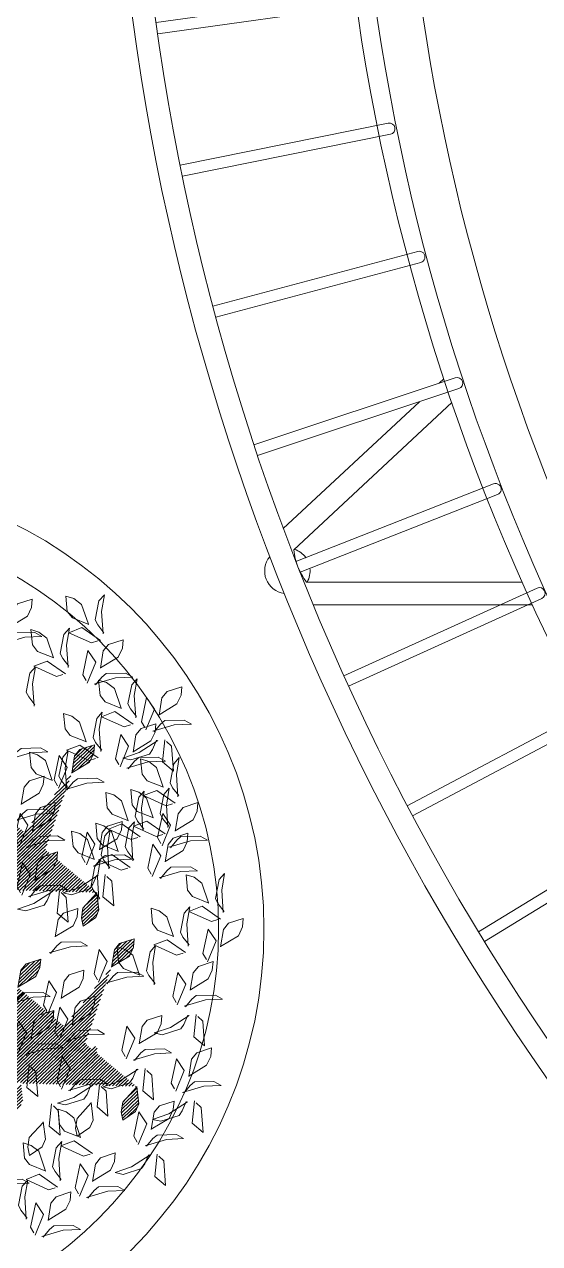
# Model space of a CAD drawing. Header units: millimetres. Extents: x 29001 to 40804, y -8833 to -5892.
# Drawn here: x 30781.1 to 30803.8, y -8609.8 to -8556.1 of the extents above; entities that cross this region are included whole.
import ezdxf

# ---------------------------------------------------------------- set-up
doc = ezdxf.new("R2010")
doc.units = ezdxf.units.MM
doc.layers.get('0').update_dxf_attribs({"lineweight": 0})
for name, color, linetype, lineweight in [('250', 250, 'Continuous', 0), ('Auto_ince', 251, 'Continuous', 0), ('Auto_Tefriş', 32, 'Continuous', 0), ('saksı', 180, 'Continuous', 0), ('wipeout', 254, 'Continuous', 0), ('xxx_Auto_Tefris_Silik', 252, 'Continuous', 0)]:
    doc.layers.add(name, color=color, linetype=linetype, lineweight=lineweight)
doc.layers.add('xxx_Auto_Mobilya_Deri', color=7, linetype='Continuous', lineweight=0, true_color=0x666666)
pattern_1 = [(45, (-1654799.55744, 54995.25762), (-0.0105615167031, 0.0105615167031), [])]
pattern_2 = [(45, (-1654799.279671, 54994.033918), (-0.0105615167031, 0.0105615167031), [])]

# ---------------------------------------------------------------- blocks, each defined once
blk = doc.blocks.new('U1')
at = {"lineweight": 0}
h = blk.add_hatch(dxfattribs=at)
h.set_pattern_fill('ANSI31', color=63, scale=0.11949, style=0)
h.set_pattern_definition(pattern_1)
edge = h.paths.add_edge_path()
edge.add_line((-2359700.9468, 78421.3569), (-2359700.9309, 78421.4671))
edge.add_line((-2359700.9309, 78421.4671), (-2359700.8989, 78421.5079))
edge.add_line((-2359700.8989, 78421.5079), (-2359700.8066, 78421.5399))
edge.add_line((-2359700.8066, 78421.5399), (-2359700.8101, 78421.4866))
edge.add_line((-2359700.8101, 78421.4866), (-2359700.835, 78421.4298))
edge.add_line((-2359700.835, 78421.4298), (-2359700.9468, 78421.3589))
edge.add_line((-2359701.2277, 78421.5763), (-2359701.2117, 78421.6866))
edge.add_line((-2359701.2117, 78421.6866), (-2359701.1798, 78421.7274))
edge.add_line((-2359701.1798, 78421.7274), (-2359701.0874, 78421.7593))
edge.add_line((-2359701.0874, 78421.7593), (-2359701.091, 78421.7061))
edge.add_line((-2359701.091, 78421.7061), (-2359701.1159, 78421.6493))
edge.add_line((-2359701.1159, 78421.6493), (-2359701.2277, 78421.5783))
edge.add_line((-2359701.6141, 78421.9584), (-2359701.7183, 78421.9977))
edge.add_line((-2359701.7183, 78421.9977), (-2359701.7513, 78422.0377))
edge.add_line((-2359701.7513, 78422.0377), (-2359701.7626, 78422.1347))
edge.add_line((-2359701.7626, 78422.1347), (-2359701.7114, 78422.1198))
edge.add_line((-2359701.7114, 78422.1198), (-2359701.6613, 78422.0833))
edge.add_line((-2359701.6613, 78422.0833), (-2359701.6161, 78421.9588))
edge.add_line((-2359701.8674, 78421.4415), (-2359701.8516, 78421.3312))
edge.add_line((-2359701.8516, 78421.3312), (-2359701.8707, 78421.283))
edge.add_line((-2359701.8707, 78421.283), (-2359701.9503, 78421.2263))
edge.add_line((-2359701.9503, 78421.2263), (-2359701.9619, 78421.2784))
edge.add_line((-2359701.9619, 78421.2784), (-2359701.9541, 78421.3399))
edge.add_line((-2359701.9541, 78421.3399), (-2359701.8668, 78421.4396))
edge.add_line((-2359701.497, 78421.0393), (-2359701.4812, 78420.9291))
edge.add_line((-2359701.4812, 78420.9291), (-2359701.5003, 78420.8809))
edge.add_line((-2359701.5003, 78420.8809), (-2359701.5799, 78420.8242))
edge.add_line((-2359701.5799, 78420.8242), (-2359701.5915, 78420.8763))
edge.add_line((-2359701.5915, 78420.8763), (-2359701.5837, 78420.9378))
edge.add_line((-2359701.5837, 78420.9378), (-2359701.4964, 78421.0375))
edge.add_line((-2359700.7266, 78422.0401), (-2359700.7107, 78422.1503))
edge.add_line((-2359700.7107, 78422.1503), (-2359700.6787, 78422.1911))
edge.add_line((-2359700.6787, 78422.1911), (-2359700.5864, 78422.2231))
edge.add_line((-2359700.5864, 78422.2231), (-2359700.5899, 78422.1698))
edge.add_line((-2359700.5899, 78422.1698), (-2359700.6148, 78422.1131))
edge.add_line((-2359700.6148, 78422.1131), (-2359700.7266, 78422.0421))
at = {"lineweight": 0, "true_color": 0xf9de58}
h = blk.add_hatch(dxfattribs=at)
h.set_pattern_fill('ANSI31', color=41, scale=0.11949, style=0)
h.set_pattern_definition(pattern_1)
edge = h.paths.add_edge_path()
edge.add_line((-2359701.3172, 78421.8994), (-2359701.3012, 78422.0097))
edge.add_line((-2359701.3012, 78422.0097), (-2359701.2693, 78422.0505))
edge.add_line((-2359701.2693, 78422.0505), (-2359701.1769, 78422.0824))
edge.add_line((-2359701.1769, 78422.0824), (-2359701.1805, 78422.0292))
edge.add_line((-2359701.1805, 78422.0292), (-2359701.2054, 78421.9724))
edge.add_line((-2359701.2054, 78421.9724), (-2359701.3172, 78421.9014))
edge.add_line((-2359701.4545, 78421.5371), (-2359701.5587, 78421.5764))
edge.add_line((-2359701.5587, 78421.5764), (-2359701.5917, 78421.6164))
edge.add_line((-2359701.5917, 78421.6164), (-2359701.603, 78421.7135))
edge.add_line((-2359701.603, 78421.7135), (-2359701.5518, 78421.6985))
edge.add_line((-2359701.5518, 78421.6985), (-2359701.5017, 78421.662))
edge.add_line((-2359701.5017, 78421.662), (-2359701.4564, 78421.5375))
edge.add_line((-2359701.2863, 78421.2947), (-2359701.2705, 78421.1844))
edge.add_line((-2359701.2705, 78421.1844), (-2359701.2896, 78421.1362))
edge.add_line((-2359701.2896, 78421.1362), (-2359701.3692, 78421.0795))
edge.add_line((-2359701.3692, 78421.0795), (-2359701.3808, 78421.1316))
edge.add_line((-2359701.3808, 78421.1316), (-2359701.373, 78421.1931))
edge.add_line((-2359701.373, 78421.1931), (-2359701.2857, 78421.2928))
edge.add_line((-2359700.5519, 78421.2883), (-2359700.5361, 78421.178))
edge.add_line((-2359700.5361, 78421.178), (-2359700.5553, 78421.1298))
edge.add_line((-2359700.5553, 78421.1298), (-2359700.6348, 78421.0732))
edge.add_line((-2359700.6348, 78421.0732), (-2359700.6464, 78421.1252))
edge.add_line((-2359700.6464, 78421.1252), (-2359700.6386, 78421.1867))
edge.add_line((-2359700.6386, 78421.1867), (-2359700.5513, 78421.2864))
at = {"lineweight": 0, "true_color": 0x6c822b}
h = blk.add_hatch(dxfattribs=at)
h.set_pattern_fill('ANSI31', color=67, scale=0.11949, style=0)
h.set_pattern_definition(pattern_2)
edge = h.paths.add_edge_path()
edge.add_line((-2359700.669, 78420.1332), (-2359700.6531, 78420.2434))
edge.add_line((-2359700.6531, 78420.2434), (-2359700.6211, 78420.2842))
edge.add_line((-2359700.6211, 78420.2842), (-2359700.5288, 78420.3162))
edge.add_line((-2359700.5288, 78420.3162), (-2359700.5324, 78420.2629))
edge.add_line((-2359700.5324, 78420.2629), (-2359700.5572, 78420.2061))
edge.add_line((-2359700.5572, 78420.2061), (-2359700.6691, 78420.1352))
edge.add_line((-2359700.9499, 78420.3526), (-2359700.934, 78420.4629))
edge.add_line((-2359700.934, 78420.4629), (-2359700.902, 78420.5037))
edge.add_line((-2359700.902, 78420.5037), (-2359700.8097, 78420.5356))
edge.add_line((-2359700.8097, 78420.5356), (-2359700.8132, 78420.4824))
edge.add_line((-2359700.8132, 78420.4824), (-2359700.8381, 78420.4256))
edge.add_line((-2359700.8381, 78420.4256), (-2359700.9499, 78420.3546))
edge.add_line((-2359701.3364, 78420.7347), (-2359701.4406, 78420.774))
edge.add_line((-2359701.4406, 78420.774), (-2359701.4736, 78420.814))
edge.add_line((-2359701.4736, 78420.814), (-2359701.4849, 78420.911))
edge.add_line((-2359701.4849, 78420.911), (-2359701.4336, 78420.8961))
edge.add_line((-2359701.4336, 78420.8961), (-2359701.3835, 78420.8596))
edge.add_line((-2359701.3835, 78420.8596), (-2359701.3383, 78420.7351))
edge.add_line((-2359701.5896, 78420.2178), (-2359701.5738, 78420.1075))
edge.add_line((-2359701.5738, 78420.1075), (-2359701.5929, 78420.0593))
edge.add_line((-2359701.5929, 78420.0593), (-2359701.6725, 78420.0026))
edge.add_line((-2359701.6725, 78420.0026), (-2359701.6841, 78420.0547))
edge.add_line((-2359701.6841, 78420.0547), (-2359701.6763, 78420.1162))
edge.add_line((-2359701.6763, 78420.1162), (-2359701.589, 78420.2159))
edge.add_line((-2359701.2192, 78419.8156), (-2359701.2034, 78419.7054))
edge.add_line((-2359701.2034, 78419.7054), (-2359701.2226, 78419.6572))
edge.add_line((-2359701.2226, 78419.6572), (-2359701.3021, 78419.6005))
edge.add_line((-2359701.3021, 78419.6005), (-2359701.3138, 78419.6526))
edge.add_line((-2359701.3138, 78419.6526), (-2359701.3059, 78419.7141))
edge.add_line((-2359701.3059, 78419.7141), (-2359701.2186, 78419.8138))
edge.add_line((-2359700.4488, 78420.8164), (-2359700.4329, 78420.9266))
edge.add_line((-2359700.4329, 78420.9266), (-2359700.4009, 78420.9674))
edge.add_line((-2359700.4009, 78420.9674), (-2359700.3086, 78420.9994))
edge.add_line((-2359700.3086, 78420.9994), (-2359700.3122, 78420.9461))
edge.add_line((-2359700.3122, 78420.9461), (-2359700.337, 78420.8894))
edge.add_line((-2359700.337, 78420.8894), (-2359700.4489, 78420.8184))
h = blk.add_hatch(dxfattribs=at)
h.set_pattern_fill('ANSI31', color=67, scale=0.11949, style=0)
h.set_pattern_definition(pattern_2)
edge = h.paths.add_edge_path()
edge.add_line((-2359701.0394, 78420.6757), (-2359701.0235, 78420.786))
edge.add_line((-2359701.0235, 78420.786), (-2359700.9915, 78420.8268))
edge.add_line((-2359700.9915, 78420.8268), (-2359700.8992, 78420.8587))
edge.add_line((-2359700.8992, 78420.8587), (-2359700.9027, 78420.8055))
edge.add_line((-2359700.9027, 78420.8055), (-2359700.9276, 78420.7487))
edge.add_line((-2359700.9276, 78420.7487), (-2359701.0394, 78420.6777))
edge.add_line((-2359701.1767, 78420.3134), (-2359701.2809, 78420.3527))
edge.add_line((-2359701.2809, 78420.3527), (-2359701.3139, 78420.3927))
edge.add_line((-2359701.3139, 78420.3927), (-2359701.3252, 78420.4898))
edge.add_line((-2359701.3252, 78420.4898), (-2359701.274, 78420.4748))
edge.add_line((-2359701.274, 78420.4748), (-2359701.2239, 78420.4383))
edge.add_line((-2359701.2239, 78420.4383), (-2359701.1787, 78420.3138))
edge.add_line((-2359701.0085, 78420.071), (-2359700.9927, 78419.9607))
edge.add_line((-2359700.9927, 78419.9607), (-2359701.0119, 78419.9125))
edge.add_line((-2359701.0119, 78419.9125), (-2359701.0914, 78419.8558))
edge.add_line((-2359701.0914, 78419.8558), (-2359701.103, 78419.9079))
edge.add_line((-2359701.103, 78419.9079), (-2359701.0952, 78419.9694))
edge.add_line((-2359701.0952, 78419.9694), (-2359701.0079, 78420.0691))
edge.add_line((-2359700.2742, 78420.0646), (-2359700.2584, 78419.9543))
edge.add_line((-2359700.2584, 78419.9543), (-2359700.2775, 78419.9061))
edge.add_line((-2359700.2775, 78419.9061), (-2359700.3571, 78419.8495))
edge.add_line((-2359700.3571, 78419.8495), (-2359700.3687, 78419.9015))
edge.add_line((-2359700.3687, 78419.9015), (-2359700.3609, 78419.963))
edge.add_line((-2359700.3609, 78419.963), (-2359700.2736, 78420.0627))
at = {"color": 67, "lineweight": 0, "true_color": 0x6c822b}
for points in [[(-2359701.1394, 78422.9561), (-2359701.1235, 78423.0663), (-2359701.0915, 78423.1071), (-2359700.9992, 78423.1391), (-2359701.0027, 78423.0858), (-2359701.0276, 78423.029), (-2359701.1395, 78422.9581)], [(-2359701.1679, 78422.8498), (-2359701.1288, 78422.8995), (-2359701.1022, 78422.9226), (-2359700.9797, 78422.9279), (-2359700.9335, 78422.903), (-2359701.0418, 78422.8959), (-2359701.1767, 78422.8534)], [(-2359700.8556, 78422.7687), (-2359700.9598, 78422.8081), (-2359700.9928, 78422.8481), (-2359701.0041, 78422.9451), (-2359700.9529, 78422.9302), (-2359700.9028, 78422.8937), (-2359700.8576, 78422.7691)], [(-2359700.758, 78422.7181), (-2359700.7981, 78422.7669), (-2359700.8149, 78422.7979), (-2359700.7937, 78422.9187), (-2359700.7595, 78422.9584), (-2359700.7759, 78422.8511), (-2359700.7633, 78422.7102)], [(-2359700.5785, 78422.882), (-2359700.6192, 78422.8684), (-2359700.7638, 78422.9304), (-2359700.6808, 78422.9649), (-2359700.5625, 78422.8861)], [(-2359700.7956, 78422.665), (-2359700.8363, 78422.6514), (-2359700.9809, 78422.7134), (-2359700.8979, 78422.7479), (-2359700.7796, 78422.669)], [(-2359700.647, 78422.6288), (-2359700.6691, 78422.6656), (-2359700.6397, 78422.8202), (-2359700.5881, 78422.7466), (-2359700.6397, 78422.6141)], [(-2359700.9687, 78422.4692), (-2359701.0088, 78422.518), (-2359701.0256, 78422.549), (-2359701.0044, 78422.6698), (-2359700.9702, 78422.7095), (-2359700.9866, 78422.6022), (-2359700.9741, 78422.4612)], [(-2359700.5871, 78422.6035), (-2359700.548, 78422.6532), (-2359700.5214, 78422.6763), (-2359700.3989, 78422.6816), (-2359700.3527, 78422.6567), (-2359700.461, 78422.6496), (-2359700.596, 78422.6071)], [(-2359700.4201, 78422.458), (-2359700.5243, 78422.4973), (-2359700.5572, 78422.5373), (-2359700.5686, 78422.6343), (-2359700.5173, 78422.6194), (-2359700.4672, 78422.5829), (-2359700.422, 78422.4584)], [(-2359700.6372, 78422.241), (-2359700.7414, 78422.2803), (-2359700.7744, 78422.3203), (-2359700.7857, 78422.4173), (-2359700.7344, 78422.4024), (-2359700.6843, 78422.3659), (-2359700.6391, 78422.2413)], [(-2359700.5395, 78422.1903), (-2359700.5796, 78422.2391), (-2359700.5964, 78422.2701), (-2359700.5752, 78422.3909), (-2359700.541, 78422.4306), (-2359700.5574, 78422.3233), (-2359700.5449, 78422.1824)], [(-2359700.36, 78422.3542), (-2359700.4007, 78422.3406), (-2359700.5453, 78422.4026), (-2359700.4623, 78422.4371), (-2359700.3441, 78422.3583)], [(-2359700.4286, 78422.101), (-2359700.4507, 78422.1378), (-2359700.4212, 78422.2924), (-2359700.3697, 78422.2188), (-2359700.4212, 78422.0863)], [(-2359700.5771, 78422.1372), (-2359700.6178, 78422.1236), (-2359700.7624, 78422.1856), (-2359700.6795, 78422.2201), (-2359700.5612, 78422.1412)], [(-2359700.7266, 78422.0401), (-2359700.7107, 78422.1503), (-2359700.6787, 78422.1911), (-2359700.5864, 78422.2231), (-2359700.5899, 78422.1698), (-2359700.6148, 78422.1131), (-2359700.7266, 78422.0421)], [(-2359700.1942, 78422.2604), (-2359700.2176, 78422.2017), (-2359700.2367, 78422.1721), (-2359700.3527, 78422.1324), (-2359700.404, 78422.1432), (-2359700.3021, 78422.1806), (-2359700.1846, 78422.2595)], [(-2359700.8479, 78421.992), (-2359700.9521, 78422.0313), (-2359700.9851, 78422.0713), (-2359700.9964, 78422.1684), (-2359700.9452, 78422.1534), (-2359700.8951, 78422.1169), (-2359700.8498, 78421.9924)], [(-2359700.815, 78421.9591), (-2359700.8371, 78421.9959), (-2359700.8076, 78422.1505), (-2359700.7561, 78422.0769), (-2359700.8076, 78421.9444)], [(-2359700.7502, 78421.9414), (-2359700.7903, 78421.9902), (-2359700.8071, 78422.0212), (-2359700.786, 78422.142), (-2359700.7518, 78422.1817), (-2359700.7681, 78422.0744), (-2359700.7556, 78421.9335)], [(-2359700.3687, 78422.0757), (-2359700.3296, 78422.1254), (-2359700.303, 78422.1485), (-2359700.1805, 78422.1538), (-2359700.1343, 78422.129), (-2359700.2426, 78422.1219), (-2359700.3775, 78422.0793)], [(-2359700.1432, 78421.9636), (-2359700.2474, 78422.0029), (-2359700.2804, 78422.0429), (-2359700.2917, 78422.1399), (-2359700.2404, 78422.125), (-2359700.1903, 78422.0885), (-2359700.1451, 78421.964)], [(-2359701.0421, 78421.836), (-2359701.0261, 78421.9463), (-2359700.9942, 78421.9871), (-2359700.9019, 78422.019), (-2359700.9054, 78421.9658), (-2359700.9303, 78421.909), (-2359701.0421, 78421.838)], [(-2359700.755, 78421.9338), (-2359700.716, 78421.9835), (-2359700.6893, 78422.0066), (-2359700.5668, 78422.0119), (-2359700.5207, 78421.9871), (-2359700.629, 78421.98), (-2359700.7639, 78421.9374)], [(-2359700.3603, 78421.7466), (-2359700.4645, 78421.7859), (-2359700.4975, 78421.8259), (-2359700.5088, 78421.9229), (-2359700.4576, 78421.908), (-2359700.4074, 78421.8715), (-2359700.3622, 78421.7469)], [(-2359700.2023, 78421.7679), (-2359700.3065, 78421.8072), (-2359700.3395, 78421.8472), (-2359700.3508, 78421.9443), (-2359700.2996, 78421.9293), (-2359700.2495, 78421.8928), (-2359700.2042, 78421.7683)], [(-2359700.2626, 78421.6959), (-2359700.3027, 78421.7447), (-2359700.3195, 78421.7757), (-2359700.2983, 78421.8965), (-2359700.2641, 78421.9362), (-2359700.2805, 78421.8289), (-2359700.268, 78421.688)], [(-2359700.0831, 78421.8598), (-2359700.1238, 78421.8462), (-2359700.2684, 78421.9082), (-2359700.1854, 78421.9427), (-2359700.0672, 78421.8639)], [(-2359700.1046, 78421.7173), (-2359700.1447, 78421.7661), (-2359700.1615, 78421.7971), (-2359700.1403, 78421.9179), (-2359700.1061, 78421.9576), (-2359700.1225, 78421.8503), (-2359700.11, 78421.7094)], [(-2359700.9679, 78421.6691), (-2359700.9519, 78421.7793), (-2359700.92, 78421.8201), (-2359700.8276, 78421.8521), (-2359700.8312, 78421.7988), (-2359700.856, 78421.7421), (-2359700.9679, 78421.6711)], [(-2359701.0705, 78421.7298), (-2359701.0315, 78421.7795), (-2359701.0048, 78421.8025), (-2359700.8823, 78421.8079), (-2359700.8362, 78421.783), (-2359700.9445, 78421.7759), (-2359701.0794, 78421.7333)], [(-2359701.0562, 78421.5881), (-2359701.0783, 78421.6249), (-2359701.0489, 78421.7795), (-2359700.9973, 78421.7059), (-2359701.0489, 78421.5734)], [(-2359700.1422, 78421.6642), (-2359700.1829, 78421.6506), (-2359700.3275, 78421.7126), (-2359700.2446, 78421.7471), (-2359700.1263, 78421.6682)], [(-2359700.1517, 78421.6066), (-2359700.1738, 78421.6434), (-2359700.1443, 78421.798), (-2359700.0928, 78421.7244), (-2359700.1443, 78421.5919)], [(-2359700.571, 78421.4976), (-2359700.6752, 78421.5369), (-2359700.7082, 78421.5769), (-2359700.7195, 78421.674), (-2359700.6683, 78421.659), (-2359700.6182, 78421.6225), (-2359700.5729, 78421.498)], [(-2359700.6294, 78421.4768), (-2359700.6515, 78421.5136), (-2359700.622, 78421.6682), (-2359700.5705, 78421.5946), (-2359700.622, 78421.4621)], [(-2359700.4194, 78421.5509), (-2359700.5236, 78421.5902), (-2359700.5566, 78421.6302), (-2359700.5679, 78421.7273), (-2359700.5167, 78421.7123), (-2359700.4666, 78421.6758), (-2359700.4213, 78421.5513)], [(-2359700.541, 78421.5578), (-2359700.5251, 78421.668), (-2359700.4931, 78421.7088), (-2359700.4008, 78421.7408), (-2359700.4043, 78421.6875), (-2359700.4292, 78421.6308), (-2359700.5411, 78421.5598)], [(-2359700.4733, 78421.447), (-2359700.5135, 78421.4958), (-2359700.5302, 78421.5268), (-2359700.5091, 78421.6476), (-2359700.4749, 78421.6873), (-2359700.4913, 78421.58), (-2359700.4787, 78421.4391)], [(-2359700.3217, 78421.5003), (-2359700.3618, 78421.5491), (-2359700.3786, 78421.5801), (-2359700.3575, 78421.7009), (-2359700.3233, 78421.7406), (-2359700.3396, 78421.6333), (-2359700.3271, 78421.4923)], [(-2359700.1224, 78421.492), (-2359700.1065, 78421.6022), (-2359700.0745, 78421.643), (-2359699.9822, 78421.675), (-2359699.9858, 78421.6217), (-2359700.0106, 78421.5649), (-2359700.1225, 78421.4939)], [(-2359700.9963, 78421.5628), (-2359700.9572, 78421.6125), (-2359700.9306, 78421.6356), (-2359700.8081, 78421.6409), (-2359700.7619, 78421.6161), (-2359700.8702, 78421.609), (-2359701.0052, 78421.5664)], [(-2359700.2108, 78421.411), (-2359700.2329, 78421.4478), (-2359700.2034, 78421.6024), (-2359700.1519, 78421.5288), (-2359700.2034, 78421.3963)], [(-2359700.9468, 78421.3569), (-2359700.9309, 78421.4671), (-2359700.8989, 78421.5079), (-2359700.8066, 78421.5399), (-2359700.8101, 78421.4866), (-2359700.835, 78421.4298), (-2359700.9468, 78421.3589)], [(-2359700.5695, 78421.4515), (-2359700.5304, 78421.5012), (-2359700.5038, 78421.5243), (-2359700.3813, 78421.5296), (-2359700.3351, 78421.5048), (-2359700.4434, 78421.4977), (-2359700.5783, 78421.4551)], [(-2359700.3594, 78421.4472), (-2359700.4001, 78421.4335), (-2359700.5447, 78421.4956), (-2359700.4617, 78421.5301), (-2359700.3434, 78421.4512)], [(-2359701.0352, 78421.2759), (-2359701.0573, 78421.3127), (-2359701.0278, 78421.4673), (-2359700.9763, 78421.3937), (-2359701.0278, 78421.2612)], [(-2359700.5325, 78421.2513), (-2359700.5726, 78421.3002), (-2359700.5894, 78421.3311), (-2359700.5682, 78421.4519), (-2359700.534, 78421.4917), (-2359700.5504, 78421.3844), (-2359700.5378, 78421.2434)], [(-2359700.1509, 78421.3857), (-2359700.1118, 78421.4354), (-2359700.0852, 78421.4584), (-2359699.9627, 78421.4638), (-2359699.9165, 78421.4389), (-2359700.0248, 78421.4318), (-2359700.1598, 78421.3892)], [(-2359700.5546, 78421.3983), (-2359700.5781, 78421.3396), (-2359700.5971, 78421.3099), (-2359700.7131, 78421.2703), (-2359700.7644, 78421.2811), (-2359700.6625, 78421.3184), (-2359700.5451, 78421.3974)], [(-2359700.49, 78421.3909), (-2359700.4584, 78421.3618), (-2359700.4431, 78421.2052), (-2359700.5133, 78421.2613), (-2359700.5012, 78421.4029)], [(-2359700.842, 78421.2898), (-2359700.8654, 78421.2311), (-2359700.8845, 78421.2014), (-2359701.0005, 78421.1618), (-2359701.0518, 78421.1726), (-2359700.9499, 78421.2099), (-2359700.8325, 78421.2889)], [(-2359700.9752, 78421.2506), (-2359700.9362, 78421.3003), (-2359700.9096, 78421.3234), (-2359700.787, 78421.3287), (-2359700.7409, 78421.3038), (-2359700.8492, 78421.2967), (-2359700.9841, 78421.2542)], [(-2359700.7773, 78421.2824), (-2359700.7458, 78421.2533), (-2359700.7304, 78421.0967), (-2359700.8006, 78421.1528), (-2359700.7886, 78421.2944)], [(-2359699.9601, 78420.968), (-2359700.0002, 78421.0169), (-2359700.017, 78421.0479), (-2359699.9958, 78421.1687), (-2359699.9616, 78421.2084), (-2359699.978, 78421.1011), (-2359699.9655, 78420.9601)], [(-2359700.0577, 78421.0187), (-2359700.162, 78421.058), (-2359700.1949, 78421.098), (-2359700.2062, 78421.1951), (-2359700.155, 78421.1801), (-2359700.1049, 78421.1436), (-2359700.0597, 78421.0191)], [(-2359700.838, 78420.895), (-2359700.7989, 78420.9447), (-2359700.7723, 78420.9677), (-2359700.6498, 78420.973), (-2359700.6036, 78420.9482), (-2359700.7119, 78420.9411), (-2359700.8468, 78420.8985)], [(-2359700.4488, 78420.8164), (-2359700.4329, 78420.9266), (-2359700.4009, 78420.9674), (-2359700.3086, 78420.9994), (-2359700.3122, 78420.9461), (-2359700.337, 78420.8894), (-2359700.4489, 78420.8184)], [(-2359699.9977, 78420.915), (-2359700.0384, 78420.9013), (-2359700.183, 78420.9634), (-2359700.1, 78420.9979), (-2359699.9817, 78420.919)], [(-2359700.5372, 78420.7354), (-2359700.5593, 78420.7722), (-2359700.5298, 78420.9268), (-2359700.4783, 78420.8532), (-2359700.5298, 78420.7207)], [(-2359700.2685, 78420.7698), (-2359700.3727, 78420.8091), (-2359700.4057, 78420.8491), (-2359700.417, 78420.9461), (-2359700.3657, 78420.9312), (-2359700.3156, 78420.8947), (-2359700.2704, 78420.7702)], [(-2359700.1708, 78420.7191), (-2359700.2109, 78420.768), (-2359700.2277, 78420.7989), (-2359700.2065, 78420.9197), (-2359700.1723, 78420.9595), (-2359700.1887, 78420.8522), (-2359700.1762, 78420.7112)], [(-2359701.0394, 78420.6757), (-2359701.0235, 78420.786), (-2359700.9915, 78420.8268), (-2359700.8992, 78420.8587), (-2359700.9027, 78420.8055), (-2359700.9276, 78420.7487), (-2359701.0394, 78420.6777)], [(-2359700.7643, 78420.6123), (-2359700.7484, 78420.7226), (-2359700.7164, 78420.7634), (-2359700.6241, 78420.7953), (-2359700.6276, 78420.7421), (-2359700.6525, 78420.6853), (-2359700.7644, 78420.6143)], [(-2359700.4773, 78420.7101), (-2359700.4382, 78420.7598), (-2359700.4116, 78420.7829), (-2359700.2891, 78420.7882), (-2359700.2429, 78420.7634), (-2359700.3512, 78420.7563), (-2359700.4862, 78420.7137)], [(-2359700.035, 78420.6012), (-2359700.0571, 78420.638), (-2359700.0277, 78420.7926), (-2359699.9761, 78420.719), (-2359700.0277, 78420.5865)], [(-2359700.8527, 78420.5314), (-2359700.8748, 78420.5682), (-2359700.8453, 78420.7228), (-2359700.7938, 78420.6491), (-2359700.8453, 78420.5167)], [(-2359701.0678, 78420.5694), (-2359701.0288, 78420.6191), (-2359701.0022, 78420.6422), (-2359700.8796, 78420.6475), (-2359700.8335, 78420.6227), (-2359700.9418, 78420.6156), (-2359701.0767, 78420.573)], [(-2359700.6901, 78420.4454), (-2359700.6741, 78420.5556), (-2359700.6422, 78420.5964), (-2359700.5499, 78420.6284), (-2359700.5534, 78420.5751), (-2359700.5783, 78420.5184), (-2359700.6901, 78420.4474)], [(-2359699.9751, 78420.5759), (-2359699.9361, 78420.6256), (-2359699.9094, 78420.6486), (-2359699.7869, 78420.654), (-2359699.7408, 78420.6291), (-2359699.8491, 78420.622), (-2359699.984, 78420.5794)], [(-2359700.9499, 78420.3526), (-2359700.934, 78420.4629), (-2359700.902, 78420.5037), (-2359700.8097, 78420.5356), (-2359700.8132, 78420.4824), (-2359700.8381, 78420.4256), (-2359700.9499, 78420.3546)], [(-2359700.7785, 78420.3644), (-2359700.8005, 78420.4012), (-2359700.7711, 78420.5558), (-2359700.7195, 78420.4822), (-2359700.7711, 78420.3497)], [(-2359700.2632, 78420.3341), (-2359700.2473, 78420.4443), (-2359700.2153, 78420.4851), (-2359700.123, 78420.5171), (-2359700.1266, 78420.4638), (-2359700.1514, 78420.4071), (-2359700.2633, 78420.3361)], [(-2359699.9603, 78420.5226), (-2359699.9837, 78420.4639), (-2359700.0028, 78420.4343), (-2359700.1188, 78420.3946), (-2359700.1701, 78420.4054), (-2359700.0682, 78420.4428), (-2359699.9508, 78420.5217)], [(-2359701.0383, 78420.2717), (-2359701.0604, 78420.3085), (-2359701.0309, 78420.463), (-2359700.9794, 78420.3894), (-2359701.0309, 78420.257)], [(-2359700.3516, 78420.2531), (-2359700.3737, 78420.2899), (-2359700.3442, 78420.4445), (-2359700.2927, 78420.3709), (-2359700.3442, 78420.2384)], [(-2359700.7185, 78420.3391), (-2359700.6795, 78420.3888), (-2359700.6528, 78420.4119), (-2359700.5303, 78420.4172), (-2359700.4842, 78420.3924), (-2359700.5925, 78420.3853), (-2359700.7274, 78420.3427)], [(-2359700.9784, 78420.2464), (-2359700.9393, 78420.2961), (-2359700.9127, 78420.3191), (-2359700.7901, 78420.3244), (-2359700.744, 78420.2996), (-2359700.8523, 78420.2925), (-2359700.9872, 78420.2499)], [(-2359700.2917, 78420.2278), (-2359700.2526, 78420.2775), (-2359700.226, 78420.3006), (-2359700.1035, 78420.3059), (-2359700.0573, 78420.2811), (-2359700.1656, 78420.274), (-2359700.3006, 78420.2314)], [(-2359700.7574, 78420.0522), (-2359700.7795, 78420.089), (-2359700.75, 78420.2436), (-2359700.6985, 78420.17), (-2359700.75, 78420.0375)], [(-2359700.0336, 78420.0538), (-2359700.0557, 78420.0906), (-2359700.0263, 78420.2452), (-2359699.9747, 78420.1716), (-2359700.0263, 78420.0391)], [(-2359700.9466, 78420.1736), (-2359700.915, 78420.1445), (-2359700.8996, 78419.9879), (-2359700.9699, 78420.044), (-2359700.9578, 78420.1856)], [(-2359700.2768, 78420.1746), (-2359700.3003, 78420.1159), (-2359700.3193, 78420.0862), (-2359700.4354, 78420.0466), (-2359700.4867, 78420.0574), (-2359700.3848, 78420.0947), (-2359700.2673, 78420.1737)], [(-2359700.2122, 78420.1672), (-2359700.1806, 78420.1381), (-2359700.1653, 78419.9815), (-2359700.2355, 78420.0376), (-2359700.2234, 78420.1792)], [(-2359700.5642, 78420.0661), (-2359700.5877, 78420.0074), (-2359700.6067, 78419.9777), (-2359700.7227, 78419.9381), (-2359700.774, 78419.9489), (-2359700.6721, 78419.9862), (-2359700.5547, 78420.0652)], [(-2359700.6975, 78420.0269), (-2359700.6584, 78420.0766), (-2359700.6318, 78420.0997), (-2359700.5093, 78420.105), (-2359700.4631, 78420.0801), (-2359700.5714, 78420.073), (-2359700.7064, 78420.0305)], [(-2359700.4996, 78420.0587), (-2359700.468, 78420.0296), (-2359700.4527, 78419.873), (-2359700.5229, 78419.9291), (-2359700.5108, 78420.0707)], [(-2359700.2742, 78420.0646), (-2359700.2584, 78419.9543), (-2359700.2775, 78419.9061), (-2359700.3571, 78419.8495), (-2359700.3687, 78419.9015), (-2359700.3609, 78419.963), (-2359700.2736, 78420.0627)], [(-2359700.1759, 78419.7927), (-2359700.1599, 78419.903), (-2359700.128, 78419.9438), (-2359700.0357, 78419.9757), (-2359700.0392, 78419.9225), (-2359700.0641, 78419.8657), (-2359700.1759, 78419.7947)], [(-2359699.9589, 78419.9753), (-2359699.9823, 78419.9166), (-2359700.0014, 78419.8869), (-2359700.1174, 78419.8472), (-2359700.1687, 78419.8581), (-2359700.0668, 78419.8954), (-2359699.9493, 78419.9744)], [(-2359700.7997, 78419.931), (-2359700.7681, 78419.9019), (-2359700.7528, 78419.7453), (-2359700.823, 78419.8014), (-2359700.8109, 78419.9431)], [(-2359700.6211, 78419.7331), (-2359700.7253, 78419.7724), (-2359700.7583, 78419.8124), (-2359700.7696, 78419.9094), (-2359700.7184, 78419.8945), (-2359700.6683, 78419.858), (-2359700.623, 78419.7335)], [(-2359700.5615, 78419.9561), (-2359700.5457, 78419.8458), (-2359700.5649, 78419.7976), (-2359700.6444, 78419.7409), (-2359700.656, 78419.793), (-2359700.6482, 78419.8545), (-2359700.5609, 78419.9542)], [(-2359700.2642, 78419.7118), (-2359700.2863, 78419.7486), (-2359700.2569, 78419.9031), (-2359700.2053, 78419.8295), (-2359700.2569, 78419.697)], [(-2359700.8616, 78419.8284), (-2359700.8458, 78419.7182), (-2359700.865, 78419.67), (-2359700.9445, 78419.6133), (-2359700.9562, 78419.6654), (-2359700.9483, 78419.7269), (-2359700.861, 78419.8265)], [(-2359700.2043, 78419.6864), (-2359700.1653, 78419.7361), (-2359700.1386, 78419.7592), (-2359700.0161, 78419.7645), (-2359699.97, 78419.7397), (-2359700.0783, 78419.7326), (-2359700.2132, 78419.69)], [(-2359700.8382, 78419.5161), (-2359700.9424, 78419.5554), (-2359700.9754, 78419.5954), (-2359700.9867, 78419.6924), (-2359700.9355, 78419.6775), (-2359700.8854, 78419.641), (-2359700.8401, 78419.5165)], [(-2359700.7405, 78419.4654), (-2359700.7806, 78419.5143), (-2359700.7974, 78419.5452), (-2359700.7763, 78419.666), (-2359700.7421, 78419.7058), (-2359700.7584, 78419.5985), (-2359700.7459, 78419.4575)], [(-2359700.561, 78419.6294), (-2359700.6017, 78419.6157), (-2359700.7463, 78419.6778), (-2359700.6634, 78419.7123), (-2359700.5451, 78419.6334)], [(-2359700.5412, 78419.4571), (-2359700.5253, 78419.5674), (-2359700.4933, 78419.6082), (-2359700.401, 78419.6401), (-2359700.4046, 78419.5869), (-2359700.4294, 78419.5301), (-2359700.5413, 78419.4591)], [(-2359700.6296, 78419.3762), (-2359700.6517, 78419.413), (-2359700.6222, 78419.5675), (-2359700.5707, 78419.4939), (-2359700.6222, 78419.3614)], [(-2359701.1764, 78419.3846), (-2359701.1374, 78419.4343), (-2359701.1107, 78419.4574), (-2359700.9882, 78419.4627), (-2359700.9421, 78419.4378), (-2359701.0504, 78419.4307), (-2359701.1853, 78419.3881)], [(-2359700.9513, 78419.2165), (-2359700.9914, 78419.2653), (-2359701.0082, 78419.2963), (-2359700.987, 78419.4171), (-2359700.9528, 78419.4568), (-2359700.9692, 78419.3495), (-2359700.9566, 78419.2086)], [(-2359700.7782, 78419.4124), (-2359700.8189, 78419.3987), (-2359700.9635, 78419.4608), (-2359700.8805, 78419.4952), (-2359700.7622, 78419.4164)], [(-2359700.5697, 78419.3508), (-2359700.5306, 78419.4005), (-2359700.504, 78419.4236), (-2359700.3815, 78419.4289), (-2359700.3353, 78419.4041), (-2359700.4436, 78419.397), (-2359700.5786, 78419.3544)], [(-2359700.8183, 78419.2041), (-2359700.8024, 78419.3143), (-2359700.7704, 78419.3552), (-2359700.6781, 78419.3871), (-2359700.6816, 78419.3339), (-2359700.7065, 78419.2771), (-2359700.8183, 78419.2061)], [(-2359700.9067, 78419.1231), (-2359700.9287, 78419.1599), (-2359700.8993, 78419.3145), (-2359700.8477, 78419.2409), (-2359700.8993, 78419.1084)]]:
    blk.add_lwpolyline(points, dxfattribs=at)
at = {"color": 63, "lineweight": 0}
for points in [[(-2359701.1157, 78422.1187), (-2359701.0767, 78422.1684), (-2359701.05, 78422.1914), (-2359700.9275, 78422.1967), (-2359700.8814, 78422.1719), (-2359700.9897, 78422.1648), (-2359701.1246, 78422.1222)], [(-2359700.3002, 78421.6428), (-2359700.3409, 78421.6292), (-2359700.4855, 78421.6912), (-2359700.4026, 78421.7257), (-2359700.2843, 78421.6468)], [(-2359700.5519, 78421.2883), (-2359700.5361, 78421.178), (-2359700.5553, 78421.1298), (-2359700.6348, 78421.0732), (-2359700.6464, 78421.1252), (-2359700.6386, 78421.1867), (-2359700.5513, 78421.2864)], [(-2359700.8095, 78421.0012), (-2359700.7936, 78421.1115), (-2359700.7616, 78421.1523), (-2359700.6693, 78421.1842), (-2359700.6728, 78421.131), (-2359700.6977, 78421.0742), (-2359700.8096, 78421.0032)]]:
    blk.add_lwpolyline(points, dxfattribs=at)
at = {"layer": '250', "lineweight": 0}
for points in [[(-2359700.6385, 78422.9858), (-2359700.7427, 78423.0251), (-2359700.7757, 78423.0651), (-2359700.787, 78423.1621), (-2359700.7358, 78423.1472), (-2359700.6857, 78423.1107), (-2359700.6404, 78422.9861)], [(-2359700.5408, 78422.9351), (-2359700.581, 78422.9839), (-2359700.5978, 78423.0149), (-2359700.5766, 78423.1357), (-2359700.5424, 78423.1754), (-2359700.5588, 78423.0681), (-2359700.5462, 78422.9272)], [(-2359700.5587, 78422.7098), (-2359700.5427, 78422.82), (-2359700.5108, 78422.8608), (-2359700.4184, 78422.8928), (-2359700.422, 78422.8395), (-2359700.4468, 78422.7828), (-2359700.5587, 78422.7118)], [(-2359700.3224, 78422.4073), (-2359700.3625, 78422.4561), (-2359700.3793, 78422.4871), (-2359700.3581, 78422.6079), (-2359700.3239, 78422.6476), (-2359700.3403, 78422.5403), (-2359700.3278, 78422.3994)], [(-2359700.1806, 78422.42), (-2359700.1646, 78422.5302), (-2359700.1327, 78422.571), (-2359700.0403, 78422.603), (-2359700.0439, 78422.5497), (-2359700.0687, 78422.4929), (-2359700.1806, 78422.4219)], [(-2359700.2689, 78422.339), (-2359700.291, 78422.3758), (-2359700.2616, 78422.5304), (-2359700.21, 78422.4568), (-2359700.2616, 78422.3243)], [(-2359700.3402, 78422.182), (-2359700.3243, 78422.2922), (-2359700.2923, 78422.333), (-2359700.2, 78422.365), (-2359700.2035, 78422.3117), (-2359700.2284, 78422.255), (-2359700.3402, 78422.184)], [(-2359700.209, 78422.3137), (-2359700.1699, 78422.3634), (-2359700.1433, 78422.3864), (-2359700.0208, 78422.3918), (-2359699.9746, 78422.3669), (-2359700.0829, 78422.3598), (-2359700.2179, 78422.3172)], [(-2359700.1295, 78422.2531), (-2359700.098, 78422.224), (-2359700.0826, 78422.0674), (-2359700.1528, 78422.1235), (-2359700.1408, 78422.2651)], [(-2359700.0455, 78421.9129), (-2359700.0856, 78421.9617), (-2359700.1024, 78421.9927), (-2359700.0812, 78422.1135), (-2359700.047, 78422.1532), (-2359700.0634, 78422.0459), (-2359700.0509, 78421.905)], [(-2359700.0633, 78421.6876), (-2359700.0474, 78421.7978), (-2359700.0154, 78421.8386), (-2359699.9231, 78421.8706), (-2359699.9266, 78421.8173), (-2359699.9515, 78421.7606), (-2359700.0633, 78421.6896)], [(-2359700.0918, 78421.5813), (-2359700.0527, 78421.631), (-2359700.0261, 78421.6541), (-2359699.9036, 78421.6594), (-2359699.8574, 78421.6346), (-2359699.9657, 78421.6275), (-2359700.1006, 78421.5849)], [(-2359699.8406, 78421.2357), (-2359699.9448, 78421.275), (-2359699.9778, 78421.315), (-2359699.9891, 78421.4121), (-2359699.9379, 78421.3971), (-2359699.8878, 78421.3606), (-2359699.8426, 78421.2361)], [(-2359699.743, 78421.1851), (-2359699.7831, 78421.2339), (-2359699.7999, 78421.2649), (-2359699.7787, 78421.3857), (-2359699.7445, 78421.4254), (-2359699.7609, 78421.3181), (-2359699.7483, 78421.1772)], [(-2359699.7806, 78421.132), (-2359699.8213, 78421.1184), (-2359699.9659, 78421.1804), (-2359699.8829, 78421.2149), (-2359699.7646, 78421.136)], [(-2359699.7608, 78420.9598), (-2359699.7448, 78421.07), (-2359699.7129, 78421.1108), (-2359699.6206, 78421.1427), (-2359699.6241, 78421.0895), (-2359699.649, 78421.0327), (-2359699.7608, 78420.9617)], [(-2359699.8491, 78420.8788), (-2359699.8712, 78420.9156), (-2359699.8418, 78421.0702), (-2359699.7902, 78420.9966), (-2359699.8418, 78420.8641)], [(-2359699.9467, 78420.6822), (-2359699.9307, 78420.7924), (-2359699.8988, 78420.8332), (-2359699.8064, 78420.8652), (-2359699.81, 78420.8119), (-2359699.8349, 78420.7551), (-2359699.9467, 78420.6841)], [(-2359699.8957, 78420.5153), (-2359699.8641, 78420.4862), (-2359699.8487, 78420.3296), (-2359699.9189, 78420.3856), (-2359699.9069, 78420.5273)], [(-2359699.9453, 78420.1348), (-2359699.9293, 78420.245), (-2359699.8974, 78420.2858), (-2359699.805, 78420.3178), (-2359699.8086, 78420.2645), (-2359699.8334, 78420.2077), (-2359699.9453, 78420.1368)], [(-2359699.9737, 78420.0285), (-2359699.9346, 78420.0782), (-2359699.908, 78420.1013), (-2359699.7855, 78420.1066), (-2359699.7393, 78420.0817), (-2359699.8476, 78420.0746), (-2359699.9826, 78420.0321)], [(-2359699.8942, 78419.9679), (-2359699.8627, 78419.9388), (-2359699.8473, 78419.7822), (-2359699.9175, 78419.8383), (-2359699.9055, 78419.9799)], [(-2359700.1895, 78419.6332), (-2359700.2129, 78419.5745), (-2359700.232, 78419.5449), (-2359700.348, 78419.5052), (-2359700.3993, 78419.516), (-2359700.2974, 78419.5534), (-2359700.18, 78419.6323)], [(-2359700.1249, 78419.6258), (-2359700.0933, 78419.5967), (-2359700.0779, 78419.4401), (-2359700.1481, 78419.4962), (-2359700.1361, 78419.6379)], [(-2359700.8467, 78419.0978), (-2359700.8077, 78419.1475), (-2359700.781, 78419.1706), (-2359700.6585, 78419.1759), (-2359700.6124, 78419.1511), (-2359700.7207, 78419.144), (-2359700.8556, 78419.1014)]]:
    blk.add_lwpolyline(points, dxfattribs=at)
blk = doc.blocks.new('Sun köşe')
at = {"linetype": 'Continuous'}
blk.add_wipeout([(-42.093, 15.676), (-47.03, 16.293), (-53.326, 16.663), (-59.375, 16.169), (-63.572, 15.921), (-66.223, 19.81), (-65.912, 23.945), (-66.294, 27.175), (-67.465, 29.336), (-70.857, 33.594), (-71.967, 35.199), (-72.892, 36.742), (-73.755, 38.717), (-74.493, 42.544), (-74.861, 45.259), (-74.551, 47.913), (-74.302, 51.123), (-73.683, 53.715), (-71.335, 57.666), (-68.617, 61.739), (-65.714, 65.381), (-61.885, 68.961), (-59.6, 70.628), (-57.315, 71.924), (-53.796, 73.467), (-49.413, 74.641), (-46.388, 74.949), (-42.376, 75.628), (-38.858, 75.937), (-34.105, 75.752), (-29.6, 74.827), (-26.145, 73.963), (-21.145, 73.901), (-16.948, 73.902), (-14.109, 73.284), (-12.505, 73.038), (-9.866, 71.44), (-8.088, 71.243), (-4.534, 70.65), (0.601, 69.663), (3.958, 68.281), (7.808, 66.207), (11.066, 64.134), (14.521, 62.06), (18.37, 59.591), (20.641, 58.307), (24.984, 55.543), (27.748, 53.37), (29.821, 51.297), (32.781, 48.531), (35.249, 46.26), (36.63, 44.878), (38.407, 43.1), (46.311, 33.412), (46.904, 32.82), (50.653, 27.29), (53.021, 23.537), (55.585, 18.205), (58.247, 12.576), (60.812, 7.836), (62.389, 2.701), (63.768, -2.83), (65.872, -11.856), (67.742, -22.423), (68.033, -29.632), (67.14, -36.446), (66.347, -41.187), (65.751, -45.532), (63.378, -50.47), (60.709, -55.111), (53.198, -63.407), (50.432, -64.79), (45.987, -66.469), (41.542, -67.555), (38.58, -67.753), (34.333, -67.457), (30.68, -65.779), (25.152, -63.211), (21.895, -60.347), (18.539, -57.187), (16.072, -55.311), (14.294, -55.706), (11.923, -56.892), (9.949, -55.114), (10.247, -52.448), (11.928, -48.399), (12.622, -44.547), (11.045, -40.4), (10.158, -36.548), (9.47, -31.512), (9.573, -25.883), (8.194, -19.365), (7.012, -14.625), (4.646, -9.292), (2.377, -4.651), (-3, 1.721), (-7.539, 6.461), (-14.153, 11.3), (-20.57, 14.558), (-29.753, 16.632), (-36.467, 17.224)], dxfattribs=at).dxf.layer = 'wipeout'
at = {"layer": 'Auto_ince'}
for points in [[(16.39, 57.548), (11.502, 49.571, -1), (11.076, 49.832), (15.964, 57.809)], [(21.712, 54.04), (16.346, 46.377, -1), (15.936, 46.664), (21.302, 54.327)], [(26.81, 50.214), (20.986, 42.893, -1), (20.595, 43.204), (26.418, 50.526)], [(31.665, 46.085), (25.405, 39.132, -1), (25.033, 39.467), (31.293, 46.419)], [(32.109, 33.166), (35.905, 41.879, 0.066927), (35.442, 42.49, 0.066927), (34.832, 42.955), (26.098, 39.175)], [(35.266, 42.665), (28.649, 36.052, 1), (29.002, 35.698), (35.619, 42.312)], [(39.035, 38.714), (32.083, 32.454, 1), (32.417, 32.082), (39.37, 38.342)], [(43.165, 33.859), (35.844, 28.035, 1), (36.155, 27.644), (43.476, 33.468)], [(46.991, 28.761), (39.327, 23.395, 1), (39.614, 22.986), (47.278, 28.352)]]:
    blk.add_lwpolyline(points, format="xyb", dxfattribs=at)
for points in [[(26.633, 40.497), (34.158, 43.753)], [(36.703, 41.208), (32.845, 32.352)], [(25.283, 39.912), (25.531, 40.019)]]:
    blk.add_lwpolyline(points, dxfattribs=at)
for start, end in [(344.7756, 105.2244), (174.4395, 210.6562), (239.6113, 275.5605)]:
    blk.add_arc((35.795, 42.844), 1, start, end, dxfattribs=at)
at = {"layer": 'Auto_Tefriş'}
for radius in [105.355, 104.355, 95.499]:
    blk.add_arc((-38.349, -31.299), radius, 0, 90, dxfattribs=at)
at = {"layer": 'xxx_Auto_Mobilya_Deri'}
blk.add_lwpolyline([(12.035, -31.476, 0.414214), (-38.215, 18.774, -1.000001), (-38.215, 63.274, -0.414203), (56.534, -31.476, -1.00001)], format="xyb", close=True, dxfattribs=at)
at = {"layer": 'xxx_Auto_Tefris_Silik', "lineweight": 0}
blk.add_lwpolyline([(14.035, -31.476, 0.414214), (-38.215, 20.774, -1.000001), (-38.215, 61.274, -0.414203), (54.534, -31.476, -1.00001), (14.035, -31.476, -1.00001)], format="xyb", dxfattribs=at)
blk = doc.blocks.new('MOBİLYALAR')
at = {"lineweight": 0, "extrusion": (-7.374e-13, 3.02e-14, -1), "xscale": -6.952506840120365, "yscale": 6.9525068401204, "zscale": 6.952506840120427, "rotation": 1.175259469639318}
blk.add_blockref('U1', (-16392839.52, -883877.704, 0), dxfattribs=at)
at = {"linetype": 'Continuous', "xscale": -1, "rotation": 66.41220874877737}
blk.add_blockref('Sun köşe', (1701.461, -2242.742), dxfattribs=at)
at = {"layer": 'saksı'}
for radius in [20, 18]:
    blk.add_circle((1626.84, -2274.186), radius, dxfattribs=at)

msp = doc.modelspace()

# ---------------------------------------------------------------- block references
at = {"color": 6}
msp.add_blockref('MOBİLYALAR', (29144.792, -6321.799), dxfattribs=at)

doc.saveas('drawing.dxf')
